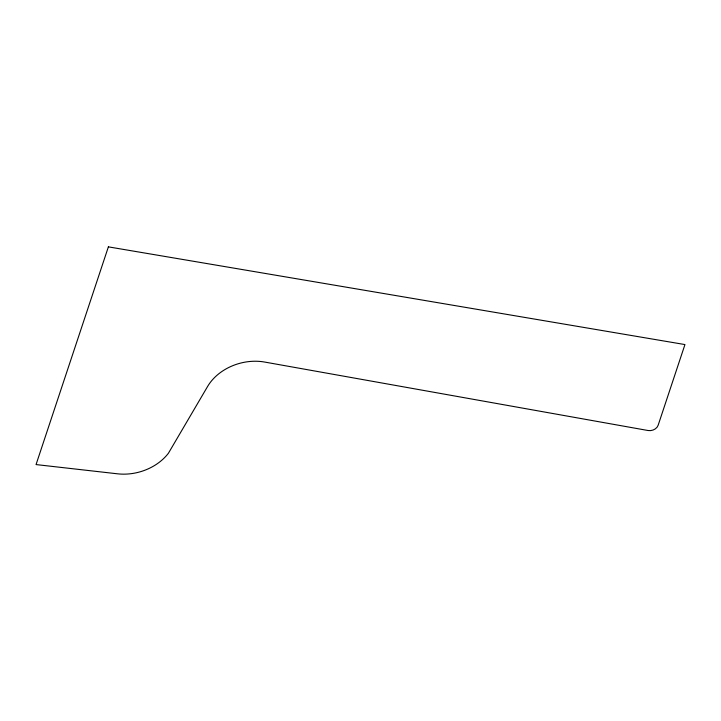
<?xml version="1.0" encoding="UTF-8"?>
<svg xmlns="http://www.w3.org/2000/svg" width="721" height="721" viewBox="0 0 721 721"><rect width="100%" height="100%" fill="white"/><g stroke="black" fill="none" stroke-linecap="round" stroke-linejoin="round"><path stroke-width="1.08" d="M108.384 246.861L36.05 464.576L117.55 473.814A47.072 36.528 -15.7 0 0 168.39 453.284L207.513 386.618A47.072 36.528 -15.7 0 1 264.67 362.059L648.089 430.518A7.85 6.092 -15.7 0 0 658.138 425.273L684.95 344.566L108.384 246.861"/></g></svg>
